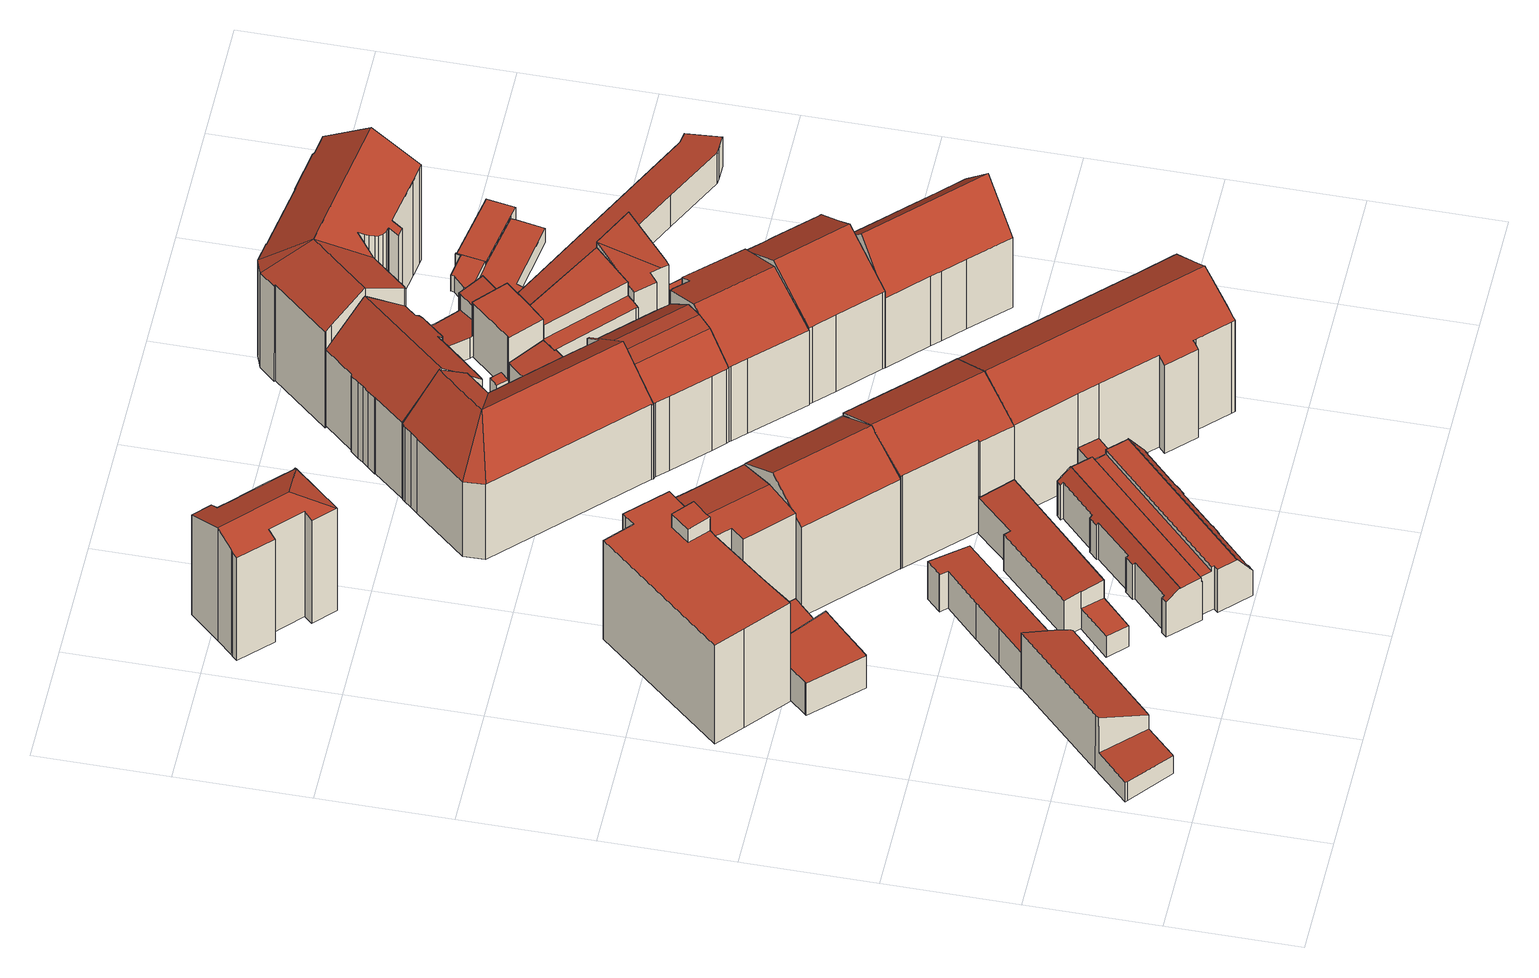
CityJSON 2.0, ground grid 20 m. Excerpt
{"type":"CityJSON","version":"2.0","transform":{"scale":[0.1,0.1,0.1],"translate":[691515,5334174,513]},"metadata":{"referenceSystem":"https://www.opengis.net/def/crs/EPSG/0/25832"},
"CityObjects":{
"building1":{"type":"Building","attributes":{"Gemeindeschluessel":"09162000","HoeheDach":"526.545","HoeheGrund":"515.362","Methode":"2000","NiedrigsteTraufeDesGebaeudes":"518.852","Geometrietyp2DReferenz":"3000","function":"31001_2000","roofType":"2100","measuredHeight":11.18},"geometry":[{"type":"MultiSurface","lod":"2","boundaries":[[[0,1,2,3,4,5]],[[6,7,8,9]],[[10,1,0,11]],[[12,13,14,15]],[[16,17,7,6]],[[3,18,19,4]],[[20,10,11,21,22,23,14,13,16,6,9]],[[24,23,22,25]],[[24,25,19,18,8,7,17,12,15]],[[13,12,17,16]],[[22,21,5,4,19,25]],[[23,24,15,14]],[[11,0,5,21]],[[20,9,8,18,3,2]],[[20,2,1,10]]],"semantics":{"surfaces":[{"type":"RoofSurface"},{"type":"WallSurface"},{"type":"GroundSurface"}],"values":[0,1,1,1,1,1,2,1,0,1,1,1,1,1,1]}}]},
"building2":{"type":"Building","attributes":{"Gemeindeschluessel":"09162000","HoeheDach":"521.791","HoeheGrund":"515.324","Methode":"2000","NiedrigsteTraufeDesGebaeudes":"521.791","Geometrietyp2DReferenz":"3000","function":"31001_9998","roofType":"1000","measuredHeight":6.47,"storeysAboveGround":2},"geometry":[{"type":"MultiSurface","lod":"2","boundaries":[[[26,27,28,29,30,31,32,33,34,35,36]],[[31,37,38,32]],[[30,39,37,31]],[[33,40,41,34]],[[32,38,40,33]],[[27,42,43,28]],[[36,44,45,26]],[[26,45,42,27]],[[28,43,46,29]],[[44,47,41,40,38,37,39,46,43,42,45]],[[29,46,39,30]],[[35,47,44,36]],[[34,41,47,35]]],"semantics":{"surfaces":[{"type":"GroundSurface"},{"type":"WallSurface"},{"type":"RoofSurface"}],"values":[0,1,1,1,1,1,1,1,1,2,1,1,1]}}]},
"building3":{"type":"Building","attributes":{"Gemeindeschluessel":"09162000","HoeheDach":"537.745","HoeheGrund":"515.040","Methode":"2000","NiedrigsteTraufeDesGebaeudes":"535.041","Geometrietyp2DReferenz":"3000","function":"31001_9998","roofType":"1000","measuredHeight":22.7,"storeysAboveGround":7},"geometry":[{"type":"MultiSurface","lod":"2","boundaries":[[[48,49,50,51,52,53]],[[54,55,56,57]],[[58,59,60,61]],[[62,63,64,65]],[[66,52,51,67]],[[56,55,68,69]],[[70,71,62,65]],[[72,73,71,70]],[[74,75,73,72]],[[76,48,53,77]],[[78,79,54,57]],[[64,63,80,81]],[[74,82,49,48,76,75]],[[61,60,79,78]],[[83,82,74,72,70,65,64,81,58,61,78,57,56,69]],[[77,53,52,66]],[[62,71,73,75,76,77,66,67,68,55,54,79,60,59,80,63]],[[83,69,68,67,51,50]],[[80,59,58,81]],[[83,50,49,82]]],"semantics":{"surfaces":[{"type":"RoofSurface"},{"type":"WallSurface"},{"type":"GroundSurface"}],"values":[0,1,1,1,1,1,1,1,1,1,1,1,1,1,2,1,0,1,1,1]}}]},
"building4":{"type":"Building","attributes":{"Gemeindeschluessel":"09162000","HoeheDach":"522.791","HoeheGrund":"515.174","Methode":"2000","NiedrigsteTraufeDesGebaeudes":"521.825","Geometrietyp2DReferenz":"3000","function":"31001_9998","roofType":"1000","measuredHeight":7.62,"storeysAboveGround":2},"geometry":[{"type":"MultiSurface","lod":"2","boundaries":[[[84,85,86,87]],[[88,89,90,91]],[[91,90,92,93]],[[94,95,85,84]],[[85,95,96,97,98,99,92,90,89,86]],[[93,92,99,100]],[[101,96,95,94]],[[87,88,91,93,100,102,103,101,94,84]],[[103,97,96,101]],[[100,99,98,102]],[[87,86,89,88]],[[102,98,97,103]]],"semantics":{"surfaces":[{"type":"WallSurface"},{"type":"RoofSurface"},{"type":"GroundSurface"}],"values":[0,0,0,0,1,0,0,2,0,0,0,0]}}]},
"building5":{"type":"Building","attributes":{"Gemeindeschluessel":"09162000","HoeheDach":"517.495","HoeheGrund":"516.203","Methode":"1000","NiedrigsteTraufeDesGebaeudes":"517.495","Geometrietyp2DReferenz":"3000","function":"31001_2000","roofType":"1000","measuredHeight":1.29},"geometry":[{"type":"MultiSurface","lod":"2","boundaries":[[[104,105,106,107,108,109,110,111,112]],[[105,113,114,106]],[[115,114,113,116,117,118,119,120,121]],[[112,117,116,104]],[[104,116,113,105]],[[107,106,114,115,121,108]],[[117,112,111,118]],[[121,120,119,118,111,110,109,108]]],"semantics":{"surfaces":[{"type":"GroundSurface"},{"type":"WallSurface"},{"type":"RoofSurface"}],"values":[0,1,2,1,1,1,1,1]}}]},
"building6":{"type":"Building","attributes":{"Gemeindeschluessel":"09162000","HoeheDach":"522.894","HoeheGrund":"515.140","Methode":"2000","NiedrigsteTraufeDesGebaeudes":"519.270","Geometrietyp2DReferenz":"3000","function":"31001_2000","roofType":"1000","measuredHeight":7.75},"geometry":[{"type":"MultiSurface","lod":"2","boundaries":[[[122,123,124,125,126,127,128,129,130,131,132,133,134,135]],[[128,136,137,129]],[[134,133,132,138,139,140]],[[124,123,122,141,142,143,144]],[[127,145,136,128]],[[129,137,146,130]],[[147,148,149,145,127,126,125]],[[134,140,150,135]],[[124,144,147,125]],[[143,142,149,148]],[[135,150,141,122]],[[145,149,142,141,150,140,139,138,151,146,137,136]],[[144,143,148,147]],[[146,151,138,132,131,130]]],"semantics":{"surfaces":[{"type":"GroundSurface"},{"type":"WallSurface"},{"type":"RoofSurface"}],"values":[0,1,1,1,1,1,1,1,1,1,1,2,2,1]}}]},
"building7":{"type":"Building","attributes":{"Gemeindeschluessel":"09162000","HoeheDach":"534.765","HoeheGrund":"515.081","Methode":"2000","NiedrigsteTraufeDesGebaeudes":"533.173","Geometrietyp2DReferenz":"3000","function":"31001_9998","roofType":"2100","measuredHeight":19.68,"storeysAboveGround":5},"geometry":[{"type":"MultiSurface","lod":"2","boundaries":[[[152,153,154,155]],[[156,157,158,159]],[[160,161,162,163]],[[164,165,157,156,166,167]],[[168,169,170,171]],[[159,158,169,168]],[[172,173,174,175,161,160]],[[176,177,173,172,160,163,152,155,167,166,156,159,168,171]],[[155,154,164,167]],[[162,161,175,174,178,179,165,164,154,153]],[[173,177,176,171,170,179,178,174]],[[163,162,153,152]],[[179,170,169,158,157,165]]],"semantics":{"surfaces":[{"type":"WallSurface"},{"type":"GroundSurface"},{"type":"RoofSurface"}],"values":[0,0,0,0,0,0,0,1,0,2,0,0,2]}}]},
"building8":{"type":"Building","attributes":{"Gemeindeschluessel":"09162000","HoeheDach":"524.104","HoeheGrund":"515.270","Methode":"2000","NiedrigsteTraufeDesGebaeudes":"520.242","Geometrietyp2DReferenz":"3000","function":"31001_9998","roofType":"1000","measuredHeight":8.83},"geometry":[{"type":"MultiSurface","lod":"2","boundaries":[[[180,181,182,183,184,185,186,187,188,189,190,191,192,193,194,195]],[[196,197,198,199]],[[200,190,189,201]],[[202,203,204,205]],[[206,207,197,196]],[[208,187,186,209]],[[210,211,212,213,214,215,216]],[[217,194,193,218,219,220,221]],[[222,184,183,223]],[[224,225,226,227]],[[228,229,230,231]],[[205,204,207,206]],[[216,215,232,233]],[[209,186,185,234]],[[235,236,237,238]],[[199,198,239,240]],[[241,242,243,244]],[[245,246,247,248,249,250,251]],[[252,253,200,201,254,208,209,234,222,223,255,256,257,258,259,211,210,216,233,260,261,235,238,202,205,206,196,199,240,262,228,231,224,227,250,249,248,263,264,220,219,218]],[[265,195,194,217]],[[243,242,247,246,266]],[[265,217,221,267,213,212,268]],[[201,189,188,254]],[[231,230,225,224]],[[254,188,187,208]],[[258,257,180,195,265,268,259]],[[246,245,269,266]],[[242,241,270,267,221,220,264,263,248,247]],[[252,192,191,253]],[[255,182,181,256]],[[218,193,192,252]],[[232,215,214,270,241,244]],[[238,237,203,202]],[[261,260,233,232,244,243,266,269,236,235]],[[240,239,271,262]],[[234,185,184,222]],[[214,213,267,270]],[[253,191,190,200]],[[262,271,229,228]],[[223,183,182,255]],[[227,226,251,250]],[[259,268,212,211]],[[269,245,251,226,225,230,229,271,239,198,197,207,204,203,237,236]],[[256,181,180,257]]],"semantics":{"surfaces":[{"type":"RoofSurface"},{"type":"WallSurface"},{"type":"GroundSurface"}],"values":[0,1,1,1,1,1,1,1,1,1,1,1,1,1,1,1,1,1,2,1,0,0,1,1,1,1,1,1,1,1,1,0,1,1,1,1,1,1,1,1,1,1,0,1]}}]},
"building9":{"type":"Building","attributes":{"Gemeindeschluessel":"09162000","HoeheDach":"537.260","HoeheGrund":"514.496","Methode":"2000","NiedrigsteTraufeDesGebaeudes":"534.698","Geometrietyp2DReferenz":"3000","function":"31001_1000","roofType":"3200","measuredHeight":22.76,"storeysAboveGround":6},"geometry":[{"type":"MultiSurface","lod":"2","boundaries":[[[272,273,274,275]],[[276,277,278,279]],[[280,281,282,283]],[[281,280,284,285]],[[286,277,276,287,288]],[[289,290,291,292]],[[279,278,290,289]],[[293,294,295,296]],[[297,298,299,300]],[[291,290,278,277,286,301,285,295,294,302]],[[303,304,273,272]],[[288,305,301,286]],[[298,297,283,282]],[[287,276,279,289,292,306,293,296,284,280,283,297,300,303,272,275]],[[288,287,275,274,305]],[[306,302,294,293]],[[300,299,304,303]],[[292,291,302,306]],[[281,285,301,305,274,273,304,299,298,282]],[[296,295,285,284]]],"semantics":{"surfaces":[{"type":"WallSurface"},{"type":"RoofSurface"},{"type":"GroundSurface"}],"values":[0,0,0,0,0,0,0,0,0,1,0,1,0,2,0,0,0,0,1,0]}}]},
"building10":{"type":"Building","attributes":{"Gemeindeschluessel":"09162000","HoeheDach":"537.760","HoeheGrund":"515.176","Methode":"2000","NiedrigsteTraufeDesGebaeudes":"533.261","Geometrietyp2DReferenz":"3000","function":"31001_1000","roofType":"3100","measuredHeight":22.58,"storeysAboveGround":6},"geometry":[{"type":"MultiSurface","lod":"2","boundaries":[[[307,308,309,310,311,312]],[[313,314,315,316]],[[316,315,317,318,319]],[[320,318,317,309,308]],[[320,308,307,321,322]],[[316,319,322,321,307,312,311,323,324,313]],[[323,325,326,324]],[[311,310,325,323]],[[324,326,314,313]],[[319,318,320,322]],[[309,317,315,314,326,325,310]]],"semantics":{"surfaces":[{"type":"WallSurface"},{"type":"RoofSurface"},{"type":"GroundSurface"}],"values":[0,0,0,1,0,2,0,0,0,0,1]}}]},
"building11":{"type":"Building","attributes":{"Gemeindeschluessel":"09162000","HoeheDach":"537.832","HoeheGrund":"515.166","Methode":"2000","NiedrigsteTraufeDesGebaeudes":"533.680","Geometrietyp2DReferenz":"3000","function":"31001_9998","roofType":"3100","measuredHeight":22.67,"storeysAboveGround":6},"geometry":[{"type":"MultiSurface","lod":"2","boundaries":[[[327,328,329,330,331,332]],[[333,334,335,336,337,338]],[[339,340,341,342]],[[343,344,345,346]],[[347,345,344,331,330,329,348,349,334,333]],[[350,351,340,339]],[[352,351,350,353,313,354]],[[355,356,357,328,327,332,343,346,319,338,337,336,358,313,353,350,339,342]],[[332,331,344,343]],[[328,357,356,355,359,349,348,329]],[[335,360,354,313,358,336]],[[342,341,359,355]],[[349,359,341,340,351,352,354,360,335,334]],[[346,345,347,319]],[[319,347,333,338]]],"semantics":{"surfaces":[{"type":"WallSurface"},{"type":"RoofSurface"},{"type":"GroundSurface"}],"values":[0,0,0,0,1,0,0,2,0,0,0,0,1,0,0]}}]},
"building12":{"type":"Building","attributes":{"Gemeindeschluessel":"09162000","HoeheDach":"522.891","HoeheGrund":"515.371","Methode":"1000","NiedrigsteTraufeDesGebaeudes":"522.891","Geometrietyp2DReferenz":"3000","function":"51009_1610","roofType":"1000","measuredHeight":7.52},"geometry":[{"type":"MultiSurface","lod":"2","boundaries":[[[361,362,363,364]],[[364,363,365,366]],[[362,367,365,363]],[[366,365,367,368]],[[364,366,368,361]],[[368,367,362,361]]],"semantics":{"surfaces":[{"type":"WallSurface"},{"type":"RoofSurface"},{"type":"GroundSurface"}],"values":[0,0,1,0,2,0]}}]},
"building13":{"type":"Building","attributes":{"Gemeindeschluessel":"09162000","HoeheDach":"536.790","HoeheGrund":"514.902","Methode":"2000","NiedrigsteTraufeDesGebaeudes":"530.031","Geometrietyp2DReferenz":"3000","function":"31001_1000","roofType":"3100","measuredHeight":21.89,"storeysAboveGround":6},"geometry":[{"type":"MultiSurface","lod":"2","boundaries":[[[369,370,371,372,373]],[[374,375,376,377]],[[378,379,380]],[[378,381,382,383]],[[384,385,386,387]],[[388,389,390,391]],[[391,390,392,393]],[[394,395,383,382]],[[396,397,398,399]],[[400,401,376,375,402,403,379,404,372,371]],[[376,401,405,377]],[[381,378,380,406]],[[370,369,394,382,381,406,407,396,399,408,384,387,409,410,411,388,391,393,412,374,377,405,413]],[[369,373,395,394]],[[405,401,400,413]],[[402,375,374,412]],[[407,414,397,396]],[[409,387,386,415,416]],[[400,371,370,413]],[[411,417,389,388]],[[410,418,417,411]],[[408,419,385,384]],[[414,380,379,420,415,386,385,419,398,397]],[[378,383,395,373,372,404,379]],[[403,392,390,389,417,418,416,415,420,379]],[[403,402,412,393,392]],[[409,416,418,410]],[[399,398,419,408]],[[414,407,406,380]]],"semantics":{"surfaces":[{"type":"WallSurface"},{"type":"RoofSurface"},{"type":"GroundSurface"}],"values":[0,0,1,0,0,0,0,0,0,1,0,0,2,0,0,0,0,0,0,0,0,0,1,1,1,0,0,0,0]}}]},
"building14":{"type":"Building","attributes":{"Gemeindeschluessel":"09162000","HoeheDach":"537.990","HoeheGrund":"515.310","Methode":"2000","NiedrigsteTraufeDesGebaeudes":"533.092","Geometrietyp2DReferenz":"3000","function":"31001_9998","roofType":"3100","measuredHeight":22.68,"storeysAboveGround":5},"geometry":[{"type":"MultiSurface","lod":"2","boundaries":[[[421,422,423,424,425,426,427,428,429]],[[430,428,427,431]],[[432,433,434,435,436,437,438,439,440,441,442,443,444,445,446,447,448,449,430,431,450,451,452]],[[440,453,454,441]],[[446,455,456,447]],[[445,457,455,446]],[[455,457,458,459,460,454,453,461,462,463,464,465,421,429,466,456]],[[451,425,424,452]],[[450,426,425,451]],[[443,459,458,444]],[[438,437,436,464,463,462]],[[441,454,460,442]],[[456,466,429,428,430,449,448,447]],[[439,461,453,440]],[[435,465,464,436]],[[442,460,459,443]],[[431,427,426,450]],[[438,462,461,439]],[[435,434,433,422,421,465]],[[433,432,452,424,423,422]],[[444,458,457,445]]],"semantics":{"surfaces":[{"type":"RoofSurface"},{"type":"WallSurface"},{"type":"GroundSurface"}],"values":[0,1,2,1,1,1,0,1,1,1,1,1,1,1,1,1,1,1,1,1,1]}}]},
"building15":{"type":"Building","attributes":{"Gemeindeschluessel":"09162000","HoeheDach":"533.520","HoeheGrund":"515.050","Methode":"2000","NiedrigsteTraufeDesGebaeudes":"533.520","Geometrietyp2DReferenz":"3000","function":"31001_2000","roofType":"1000","measuredHeight":18.47,"storeysAboveGround":6},"geometry":[{"type":"MultiSurface","lod":"2","boundaries":[[[467,468,469,470]],[[469,468,471,472]],[[470,469,472,473]],[[473,472,471,474]],[[467,470,473,474]],[[468,467,474,471]]],"semantics":{"surfaces":[{"type":"RoofSurface"},{"type":"WallSurface"},{"type":"GroundSurface"}],"values":[0,1,1,2,1,1]}}]},
"building16":{"type":"Building","attributes":{"Gemeindeschluessel":"09162000","HoeheDach":"534.300","HoeheGrund":"515.036","Methode":"2000","NiedrigsteTraufeDesGebaeudes":"529.879","Geometrietyp2DReferenz":"3000","function":"31001_1000","roofType":"3400","measuredHeight":19.26,"storeysAboveGround":5},"geometry":[{"type":"MultiSurface","lod":"2","boundaries":[[[475,476,477,478]],[[479,480,481,482,483,484,485]],[[486,487,488,489,485,484,490,373]],[[491,489,488,492]],[[493,494,495,496]],[[497,498,373,490,499]],[[483,482,500,501]],[[492,488,487,502]],[[503,486,373,498]],[[484,483,501,499,490]],[[475,497,499,501,500,476]],[[502,487,486,503]],[[482,481,495,494,477,476,500]],[[496,495,481,480]],[[478,477,494,493]],[[479,485,489,491]],[[479,491,492,502,503,498,497,475,478,493,496,480]]],"semantics":{"surfaces":[{"type":"WallSurface"},{"type":"RoofSurface"},{"type":"GroundSurface"}],"values":[0,0,1,0,0,0,1,0,0,1,0,0,1,0,0,0,2]}}]},
"building17":{"type":"Building","attributes":{"Gemeindeschluessel":"09162000","HoeheDach":"536.750","HoeheGrund":"514.768","Methode":"2000","NiedrigsteTraufeDesGebaeudes":"529.188","Geometrietyp2DReferenz":"3000","function":"31001_1000","roofType":"3100","measuredHeight":21.98,"storeysAboveGround":5},"geometry":[{"type":"MultiSurface","lod":"2","boundaries":[[[504,505,506,507]],[[508,509,510,511]],[[512,513,514,515]],[[516,517,518,519]],[[520,521,522,523,524]],[[525,526,527,528]],[[529,530,531,532]],[[509,508,533,534]],[[524,523,535,536,527,526,537,538,539,518,517,540,541]],[[530,529,542,543]],[[520,524,541,544]],[[507,506,545,546]],[[532,531,547,548]],[[511,510,549,550]],[[551,540,517,516]],[[515,514,534,533]],[[528,527,536,552]],[[508,511,550,542,529,532,548,504,507,546,521,520,544,551,516,519,553,554,555,525,528,552,556,512,515,533]],[[550,549,543,542]],[[556,552,536,535,557]],[[519,518,539,553]],[[548,547,505,504]],[[556,557,513,512]],[[554,538,537,555]],[[555,537,526,525]],[[553,539,538,554]],[[509,534,514,513,557,535,523,522,545,506,505,547,531,530,543,549,510]],[[546,545,522,521]],[[544,541,540,551]]],"semantics":{"surfaces":[{"type":"WallSurface"},{"type":"RoofSurface"},{"type":"GroundSurface"}],"values":[0,0,0,0,0,0,0,0,1,0,0,0,0,0,0,0,0,2,0,0,0,0,0,0,0,0,1,0,0]}}]},
"building18":{"type":"Building","attributes":{"Gemeindeschluessel":"09162000","HoeheDach":"535.210","HoeheGrund":"515.036","Methode":"2000","NiedrigsteTraufeDesGebaeudes":"530.079","Geometrietyp2DReferenz":"3000","function":"31001_1000","roofType":"3100","measuredHeight":20.17,"storeysAboveGround":5},"geometry":[{"type":"MultiSurface","lod":"2","boundaries":[[[558,559,560,561,562,563,564,565,566]],[[567,562,561,568]],[[569,563,562,567]],[[570,571,572,573]],[[574,559,558,575,576]],[[577,560,559,574]],[[479,578,566,565,480]],[[576,575,571,570]],[[480,565,564,579]],[[572,571,575,558,566,578]],[[568,561,560,577]],[[573,572,578,479]],[[479,480,579,569,567,568,577,574,576,570,573]],[[579,564,563,569]]],"semantics":{"surfaces":[{"type":"RoofSurface"},{"type":"WallSurface"},{"type":"GroundSurface"}],"values":[0,1,1,1,1,1,1,1,1,0,1,1,2,1]}}]},
"building19":{"type":"Building","attributes":{"Gemeindeschluessel":"09162000","HoeheDach":"521.402","HoeheGrund":"514.754","Methode":"2000","NiedrigsteTraufeDesGebaeudes":"517.634","Geometrietyp2DReferenz":"3000","function":"31001_1000","roofType":"1000","measuredHeight":6.65,"storeysAboveGround":2},"geometry":[{"type":"MultiSurface","lod":"2","boundaries":[[[580,581,582,583,584]],[[585,586,587,588,589,590,591,592,593,594,595,596,597,598,599]],[[600,601,583,582,602]],[[593,603,604,594]],[[587,586,605,581,580]],[[587,580,584,588]],[[598,606,607,599]],[[585,608,605,586]],[[597,609,606,598]],[[610,609,597,596,595]],[[594,604,610,595]],[[592,611,603,593]],[[589,612,613,590]],[[600,607,606,609,610,604,603,611,614,613,612,601]],[[585,599,607,600,602,608]],[[605,608,602,582,581]],[[590,613,614,591]],[[589,588,584,583,601,612]],[[591,614,611,592]]],"semantics":{"surfaces":[{"type":"RoofSurface"},{"type":"GroundSurface"},{"type":"WallSurface"}],"values":[0,1,2,2,2,2,2,2,2,2,2,2,2,0,2,0,2,2,2]}}]},
"building20":{"type":"Building","attributes":{"Gemeindeschluessel":"09162000","HoeheDach":"536.312","HoeheGrund":"515.190","Methode":"2000","NiedrigsteTraufeDesGebaeudes":"530.636","Geometrietyp2DReferenz":"3000","function":"31001_1000","roofType":"3100","measuredHeight":21.12,"storeysAboveGround":5},"geometry":[{"type":"MultiSurface","lod":"2","boundaries":[[[615,616,617,618]],[[619,620,621,622,623,624,625]],[[626,627,628,629,623,622]],[[630,621,620,631]],[[625,624,632,633,634,635]],[[631,620,619,636]],[[626,622,621,630]],[[636,619,625,635]],[[623,629,637,638,639,617,616,632,624]],[[640,637,629,628]],[[641,638,637,640]],[[642,639,638,641]],[[628,627,626,630,631,636,635,634,633,615,618,642,641,640]],[[633,632,616,615]],[[618,617,639,642]]],"semantics":{"surfaces":[{"type":"WallSurface"},{"type":"RoofSurface"},{"type":"GroundSurface"}],"values":[0,1,0,0,0,0,0,0,1,0,0,0,2,0,0]}}]},
"building21":{"type":"Building","attributes":{"Gemeindeschluessel":"09162000","HoeheDach":"525.580","HoeheGrund":"514.744","Methode":"2000","NiedrigsteTraufeDesGebaeudes":"525.580","Geometrietyp2DReferenz":"3000","function":"31001_1000","roofType":"1000","measuredHeight":10.84,"storeysAboveGround":4},"geometry":[{"type":"MultiSurface","lod":"2","boundaries":[[[643,644,645,646]],[[647,648,649,643,646,650,651]],[[647,652,653,648]],[[646,645,654,650]],[[651,655,652,647]],[[650,654,655,651]],[[649,656,644,643]],[[655,654,645,644,656,653,652]],[[648,653,656,649]]],"semantics":{"surfaces":[{"type":"WallSurface"},{"type":"GroundSurface"},{"type":"RoofSurface"}],"values":[0,1,0,0,0,0,0,2,0]}}]},
"building22":{"type":"Building","attributes":{"Gemeindeschluessel":"09162000","HoeheDach":"524.220","HoeheGrund":"514.344","Methode":"2000","NiedrigsteTraufeDesGebaeudes":"521.500","Geometrietyp2DReferenz":"3000","function":"31001_1000","roofType":"1000","measuredHeight":9.88,"storeysAboveGround":3},"geometry":[{"type":"MultiSurface","lod":"2","boundaries":[[[657,658,659,660,661,662]],[[663,664,658,657]],[[665,666,667,668]],[[669,670,671,672,673]],[[662,661,666,665]],[[674,675,663,657,662,665,668,673,672,671]],[[674,676,677,678,679,675]],[[668,667,669,673]],[[660,659,678,677]],[[675,679,664,663]],[[659,658,664,679,678]],[[671,670,676,674]],[[669,667,666,661,660,677,676,670]]],"semantics":{"surfaces":[{"type":"WallSurface"},{"type":"GroundSurface"},{"type":"RoofSurface"}],"values":[0,0,0,0,0,1,0,0,0,0,2,0,2]}}]},
"building23":{"type":"Building","attributes":{"Gemeindeschluessel":"09162000","HoeheDach":"522.331","HoeheGrund":"514.763","Methode":"2000","NiedrigsteTraufeDesGebaeudes":"518.374","Geometrietyp2DReferenz":"3000","function":"31001_2000","roofType":"3200","measuredHeight":7.57,"storeysAboveGround":1},"geometry":[{"type":"MultiSurface","lod":"2","boundaries":[[[680,681,682,683]],[[684,685,686,687]],[[688,689,690,691]],[[692,693,694,695]],[[696,697,698,699]],[[700,701,702,703,704]],[[705,706,707,708]],[[709,710,711,712,713]],[[714,715,692,716]],[[716,692,695,717]],[[718,719,720,721]],[[515,722,723,512]],[[724,725,726,727]],[[728,729,706,705]],[[709,713,689,688]],[[730,731,722,515]],[[710,687,686,715,714,711]],[[721,720,731,730]],[[700,704,697,696]],[[718,732,733,734,735,719]],[[736,737,738,739,717,695,694]],[[733,740,726,725,690,689,713,734]],[[727,726,740,741]],[[742,743,702,701]],[[744,745,746,747]],[[512,723,748,749]],[[691,690,725,724]],[[731,720,719,735,712,711,714,716,717,739,748,723,722]],[[747,746,743,742]],[[750,751,729,728]],[[699,698,752,753]],[[735,734,713,712]],[[736,694,693,703,702,743,746,745,707,706,729,751,754]],[[749,748,739,738]],[[755,754,751,750]],[[741,740,733,732]],[[737,736,754,755]],[[718,721,730,515,512,749,738,737,755,750,728,705,708,744,747,742,701,700,696,699,753,680,683,684,687,710,709,688,691,724,727,741,732]],[[753,752,681,680]],[[683,682,685,684]],[[708,707,745,744]],[[692,715,686,685,682,681,752,698,697,704,703,693]]],"semantics":{"surfaces":[{"type":"WallSurface"},{"type":"RoofSurface"},{"type":"GroundSurface"}],"values":[0,0,0,1,0,0,0,0,0,0,0,0,0,0,0,0,0,0,0,0,0,1,0,0,0,0,0,1,0,0,0,0,1,0,0,0,0,2,0,0,0,1]}}]},
"building24":{"type":"Building","attributes":{"Gemeindeschluessel":"09162000","HoeheDach":"536.750","HoeheGrund":"515.211","Methode":"2000","NiedrigsteTraufeDesGebaeudes":"529.291","Geometrietyp2DReferenz":"3000","function":"31001_1000","roofType":"3100","measuredHeight":21.54,"storeysAboveGround":5},"geometry":[{"type":"MultiSurface","lod":"2","boundaries":[[[756,757,758,759]],[[628,760,761,762]],[[762,761,763,764]],[[626,765,766,760,628]],[[767,768,765,626]],[[769,770,757,756]],[[768,771,772,773,774,766,765]],[[775,771,768,767]],[[776,777,770,769]],[[778,772,771,775]],[[759,758,779,780]],[[626,628,762,764,776,769,756,759,780,781,778,775,767]],[[774,779,758,757,770,777,763,761,760,766]],[[780,779,774,773,781]],[[781,773,772,778]],[[764,763,777,776]]],"semantics":{"surfaces":[{"type":"WallSurface"},{"type":"RoofSurface"},{"type":"GroundSurface"}],"values":[0,0,0,0,0,0,1,0,0,0,0,2,1,0,0,0]}}]},
"building25":{"type":"Building","attributes":{"Gemeindeschluessel":"09162000","HoeheDach":"518.339","HoeheGrund":"515.140","Methode":"1000","NiedrigsteTraufeDesGebaeudes":"518.339","Geometrietyp2DReferenz":"3000","function":"31001_2000","roofType":"1000","measuredHeight":3.2,"storeysAboveGround":1},"geometry":[{"type":"MultiSurface","lod":"2","boundaries":[[[782,783,784,785,786,787]],[[788,789,785,784]],[[789,788,790,791]],[[790,788,784,783,782]],[[791,790,782,787]],[[791,787,786,785,789]]],"semantics":{"surfaces":[{"type":"WallSurface"},{"type":"RoofSurface"},{"type":"GroundSurface"}],"values":[0,0,0,1,0,2]}}]},
"building26":{"type":"Building","attributes":{"Gemeindeschluessel":"09162000","HoeheDach":"538.420","HoeheGrund":"514.477","Methode":"2000","NiedrigsteTraufeDesGebaeudes":"532.766","Geometrietyp2DReferenz":"3000","function":"31001_1000","roofType":"3100","measuredHeight":23.94,"storeysAboveGround":6},"geometry":[{"type":"MultiSurface","lod":"2","boundaries":[[[792,793,794,795,796]],[[797,798,799,800]],[[801,802,803,804]],[[805,806,807,808]],[[809,810,811,812]],[[813,814,794,793]],[[815,816,817,818]],[[819,820,821,822,823,824,811,810,825,826,827,828,829,830,831,797,800,832,833,834,835,836,837,838,813,793,792,839,840,805,808,817,816,841,801,804,842]],[[831,843,798,797]],[[838,844,814,813]],[[824,845,812,811]],[[820,846,847,821]],[[841,848,802,801]],[[849,850,851,852,853,854]],[[832,851,850,833]],[[836,855,856,837]],[[826,857,858,827]],[[845,824,823,859]],[[821,847,860,822]],[[853,861,862,803,802,848,815,818,807,806,863,864]],[[827,858,865,828]],[[830,866,843,831]],[[832,800,799,852,851]],[[853,864,796,795]],[[792,796,864,839]],[[853,852,799,798,843,866,867,865,858,857,868,809,812,845,859,860,847,846,861]],[[829,867,866,830]],[[825,868,857,826]],[[808,807,818,817]],[[836,835,854,855]],[[840,863,806,805]],[[837,856,844,838]],[[816,815,848,841]],[[819,861,846,820]],[[804,803,862,842]],[[822,860,859,823]],[[833,850,849,834]],[[856,855,854,853,795,794,814,844]],[[810,809,868,825]],[[834,849,854,835]],[[819,842,862,861]],[[828,865,867,829]],[[840,839,864,863]]],"semantics":{"surfaces":[{"type":"WallSurface"},{"type":"GroundSurface"},{"type":"RoofSurface"}],"values":[0,0,0,0,0,0,0,1,0,0,0,0,0,2,0,0,0,0,0,2,0,0,0,2,0,2,0,0,0,0,0,0,0,0,0,0,0,2,0,0,0,0,0]}}]},
"building27":{"type":"Building","attributes":{"Gemeindeschluessel":"09162000","HoeheDach":"518.369","HoeheGrund":"515.060","Methode":"1000","NiedrigsteTraufeDesGebaeudes":"518.369","Geometrietyp2DReferenz":"3000","function":"31001_2000","roofType":"1000","measuredHeight":3.31,"storeysAboveGround":1},"geometry":[{"type":"MultiSurface","lod":"2","boundaries":[[[869,870,871,872,873]],[[789,869,873,785]],[[874,870,869,789]],[[875,871,870,874]],[[785,873,872,876]],[[785,876,875,874,789]],[[876,872,871,875]]],"semantics":{"surfaces":[{"type":"RoofSurface"},{"type":"WallSurface"},{"type":"GroundSurface"}],"values":[0,1,1,1,1,2,1]}}]},
"building28":{"type":"Building","attributes":{"Gemeindeschluessel":"09162000","HoeheDach":"518.587","HoeheGrund":"515.360","Methode":"1000","NiedrigsteTraufeDesGebaeudes":"518.587","Geometrietyp2DReferenz":"3000","function":"31001_2000","roofType":"1000","measuredHeight":3.23},"geometry":[{"type":"MultiSurface","lod":"2","boundaries":[[[877,878,879,880,881,882,883,884,885,886,887]],[[880,879,878,888,889,890]],[[883,891,892,884]],[[890,889,888,893,894,895,896,892,891,897,898]],[[884,892,896,885]],[[885,896,895,886]],[[886,895,894,887]],[[887,894,893,877]],[[880,890,898,881]],[[877,893,888,878]],[[898,897,891,883,882,881]]],"semantics":{"surfaces":[{"type":"GroundSurface"},{"type":"WallSurface"},{"type":"RoofSurface"}],"values":[0,1,1,2,1,1,1,1,1,1,1]}}]},
"building29":{"type":"Building","attributes":{"Gemeindeschluessel":"09162000","HoeheDach":"525.315","HoeheGrund":"514.420","Methode":"1000","NiedrigsteTraufeDesGebaeudes":"523.521","Geometrietyp2DReferenz":"3000","function":"31001_1000","roofType":"1000","measuredHeight":10.89,"storeysAboveGround":3},"geometry":[{"type":"MultiSurface","lod":"2","boundaries":[[[899,900,901,902]],[[903,904,905,906,900,899]],[[902,901,907,908]],[[909,910,911,912]],[[908,907,913,914]],[[914,913,912,911]],[[905,915,909,912,906]],[[916,915,905,904]],[[901,900,906,912,913,907]],[[910,909,915,916]],[[916,904,903,899,902,908,914,911,910]]],"semantics":{"surfaces":[{"type":"WallSurface"},{"type":"RoofSurface"},{"type":"GroundSurface"}],"values":[0,0,0,0,0,0,1,0,1,0,2]}}]},
"building30":{"type":"Building","attributes":{"Gemeindeschluessel":"09162000","HoeheDach":"517.560","HoeheGrund":"514.420","Methode":"2000","NiedrigsteTraufeDesGebaeudes":"517.560","Geometrietyp2DReferenz":"3000","function":"31001_2000","roofType":"1000","measuredHeight":3.14,"storeysAboveGround":1},"geometry":[{"type":"MultiSurface","lod":"2","boundaries":[[[917,918,919,920]],[[921,922,923,924,925,926,927,917,920]],[[922,928,929,923]],[[928,930,919,918,931,932,933,934,929]],[[923,929,934,924]],[[926,932,931,927]],[[928,922,921,930]],[[927,931,918,917]],[[920,919,930,921]],[[924,934,933,925]],[[925,933,932,926]]],"semantics":{"surfaces":[{"type":"WallSurface"},{"type":"GroundSurface"},{"type":"RoofSurface"}],"values":[0,1,0,2,0,0,0,0,0,0,0]}}]},
"building31":{"type":"Building","attributes":{"Gemeindeschluessel":"09162000","HoeheDach":"516.683","HoeheGrund":"513.804","Methode":"2000","NiedrigsteTraufeDesGebaeudes":"516.683","Geometrietyp2DReferenz":"3000","function":"31001_2000","roofType":"1000","measuredHeight":2.88,"storeysAboveGround":1},"geometry":[{"type":"MultiSurface","lod":"2","boundaries":[[[935,936,937,938]],[[939,940,936,935]],[[941,942,943,944]],[[945,946,947,943,942,937,936,940,948,949,950]],[[951,949,948,952]],[[953,945,950,954]],[[944,943,947,955]],[[956,946,945,953]],[[952,948,940,939]],[[954,950,949,951]],[[955,947,946,956]],[[954,951,952,939,935,938,941,944,955,956,953]],[[938,937,942,941]]],"semantics":{"surfaces":[{"type":"WallSurface"},{"type":"RoofSurface"},{"type":"GroundSurface"}],"values":[0,0,0,1,0,0,0,0,0,0,0,2,0]}}]},
"building32":{"type":"Building","attributes":{"Gemeindeschluessel":"09162000","HoeheDach":"520.606","HoeheGrund":"514.332","Methode":"2000","NiedrigsteTraufeDesGebaeudes":"519.491","Geometrietyp2DReferenz":"3000","function":"31001_9998","roofType":"1000","measuredHeight":6.27,"storeysAboveGround":2},"geometry":[{"type":"MultiSurface","lod":"2","boundaries":[[[957,958,959,960]],[[961,962,963,964]],[[675,965,966,957,960,967,968,969,970,961,964,971,663]],[[967,972,973,968]],[[960,959,972,967]],[[966,974,958,957]],[[968,973,975,969]],[[971,976,977,663]],[[663,977,978,675]],[[965,979,974,966]],[[675,978,979,965]],[[977,976,963,962,980,975,973,972,959,958,974,979,978]],[[964,963,976,971]],[[969,975,980,970]],[[970,980,962,961]]],"semantics":{"surfaces":[{"type":"WallSurface"},{"type":"GroundSurface"},{"type":"RoofSurface"}],"values":[0,0,1,0,0,0,0,0,0,0,0,2,0,0,0]}}]},
"building33":{"type":"Building","attributes":{"Gemeindeschluessel":"09162000","HoeheDach":"517.110","HoeheGrund":"514.073","Methode":"2000","NiedrigsteTraufeDesGebaeudes":"517.110","Geometrietyp2DReferenz":"3000","function":"31001_2000","roofType":"1000","measuredHeight":3.04,"storeysAboveGround":1},"geometry":[{"type":"MultiSurface","lod":"2","boundaries":[[[981,982,983,984]],[[985,986,987,988]],[[987,986,989,983,982]],[[988,987,982,981]],[[984,983,989,990]],[[981,984,990,985,988]],[[990,989,986,985]]],"semantics":{"surfaces":[{"type":"WallSurface"},{"type":"RoofSurface"},{"type":"GroundSurface"}],"values":[0,0,1,0,0,2,0]}}]}
},
"vertices":[
[9,93,63],[72,42,59],[75,44,59],[115,85,59],[52,143,64],[5,96,64],[250,220,24],[250,220,88],[118,88,88],[118,88,24],[72,42,24],[9,93,24],[231,242,104],[231,242,24],[191,278,24],[191,278,134],[249,223,24],[249,223,90],[115,85,88],[52,143,135],[75,44,24],[5,96,24],[57,149,24],[188,280,24],[188,280,135],[57,149,135],
[78,561,23],[80,564,23],[102,589,23],[103,590,23],[134,629,23],[169,599,23],[217,562,23],[192,537,23],[147,491,23],[146,492,23],[145,490,23],[169,599,88],[217,562,88],[134,629,88],[192,537,88],[147,491,88],[80,564,88],[102,589,88],[145,490,88],[78,561,88],[103,590,88],[146,492,88],
[214,725,247],[218,731,247],[232,746,247],[238,753,247],[209,778,247],[185,750,247],[220,850,220],[275,795,220],[275,795,20],[220,850,20],[165,866,20],[165,866,220],[204,831,220],[204,831,20],[102,589,220],[41,641,220],[41,641,20],[102,589,20],[209,778,220],[238,753,220],[241,757,220],[241,757,20],[103,590,20],[103,590,220],[134,629,20],[134,629,220],[206,717,20],[206,717,220],[214,725,220],[185,750,220],[216,845,20],[216,845,220],[2,675,220],[2,675,20],[218,731,20],[232,746,20],
[191,278,22],[191,278,96],[188,280,96],[188,280,22],[228,320,22],[228,320,96],[267,360,96],[267,360,22],[317,410,96],[317,410,22],[231,242,22],[231,242,88],[378,392,88],[328,441,98],[308,421,98],[307,420,98],[307,420,22],[378,392,22],[308,421,22],[328,441,22],
[268,613,32],[260,605,32],[217,562,32],[195,579,32],[169,599,32],[172,602,32],[211,644,32],[226,659,32],[271,616,32],[260,605,45],[217,562,45],[195,579,45],[268,613,45],[271,616,45],[226,659,45],[211,644,45],[172,602,45],[169,599,45],
[450,302,21],[342,195,21],[297,151,21],[271,177,21],[316,222,21],[317,222,21],[297,242,21],[403,349,21],[411,341,21],[464,397,21],[466,398,21],[465,396,21],[465,395,21],[503,355,21],[297,242,94],[403,349,94],[466,398,95],[465,396,95],[465,395,95],[450,302,99],[342,195,99],[342,195,63],[297,151,63],[317,222,96],[411,341,95],[271,177,63],[316,222,63],[316,222,96],[503,355,99],[464,397,95],
[206,717,21],[206,717,218],[218,731,218],[218,731,21],[241,757,21],[241,757,214],[275,795,202],[275,795,21],[208,677,21],[208,677,218],[225,697,218],[225,697,21],[232,746,218],[232,747,218],[232,747,21],[232,746,21],[294,775,21],[294,775,202],[362,707,202],[362,707,21],[226,659,21],[271,616,21],[271,616,218],[226,659,218],[317,662,21],[316,661,21],[316,661,218],[317,662,218],
[424,2,74],[432,10,74],[429,12,79],[481,64,79],[483,61,74],[495,73,74],[493,75,78],[546,128,78],[548,125,73],[560,137,73],[557,139,78],[610,191,78],[612,189,73],[619,195,72],[600,214,111],[406,20,111],[395,175,23],[395,175,93],[397,172,96],[397,172,23],[557,139,23],[560,137,23],[333,108,23],[333,108,96],[385,160,96],[385,160,23],[383,163,23],[383,163,93],[546,128,23],[493,75,23],[386,52,23],[389,49,23],[389,49,110],[386,52,110],[386,52,101],[371,67,101],[371,67,23],[600,214,110],[619,195,23],[600,214,23],[580,234,23],[580,234,110],[483,61,23],[481,64,23],[514,288,23],[514,288,96],[511,291,93],[511,291,23],[459,239,23],[459,239,93],[462,236,96],[462,236,23],[365,61,101],[365,61,23],[495,73,23],[323,103,23],[323,103,93],[330,111,93],[330,111,23],[449,225,96],[449,225,23],[558,256,101],[558,256,109],[364,62,109],[364,62,101],[533,281,110],[533,281,109],[556,258,109],[556,258,23],[533,281,23],[518,297,23],[518,297,93],[612,189,23],[610,191,23],[548,125,23],[429,12,23],[432,10,23],[424,2,23],[406,20,23],[383,43,23],[364,62,23],[339,87,23],[447,227,23],[558,256,23],[574,240,23],[406,20,110],[339,87,109],[574,240,110],[383,43,110],[339,87,110],[574,240,101],[447,227,93],
[208,1312,15],[208,1312,223],[211,1310,223],[211,1310,15],[117,1268,15],[117,1268,223],[128,1280,229],[128,1280,15],[101,1434,15],[101,1434,217],[125,1411,217],[125,1411,15],[60,1389,15],[60,1389,243],[148,1239,223],[149,1238,15],[149,1238,222],[84,1322,15],[84,1322,229],[73,1310,223],[73,1310,15],[34,1362,15],[34,1362,227],[38,1365,229],[38,1365,15],[116,1401,15],[116,1401,223],[134,1383,223],[134,1383,15],[147,1306,243],[28,1355,223],[171,1348,15],[171,1348,223],[210,1309,223],[28,1355,15],
[271,616,22],[271,616,212],[312,657,248],[362,706,204],[362,706,22],[316,661,22],[477,591,22],[477,591,205],[430,543,246],[430,543,22],[428,541,248],[377,489,203],[377,489,22],[260,605,203],[268,613,22],[260,605,22],[398,671,22],[442,626,22],[398,671,204],[442,626,204],
[496,363,22],[503,355,22],[503,355,207],[496,363,207],[465,395,207],[465,395,22],[376,489,209],[428,542,248],[430,544,247],[430,544,22],[428,542,22],[376,489,22],[568,498,22],[568,498,211],[609,457,211],[609,457,22],[466,398,22],[466,398,209],[379,487,209],[379,487,22],[377,489,209],[504,355,207],[559,409,248],[520,547,22],[520,547,211],[478,590,211],[478,590,22],[477,591,211],[561,410,22],[559,409,22],[504,355,22],[440,554,22],[561,410,247],[440,554,239],
[580,234,24],[580,234,99],[556,258,99],[556,258,24],[579,281,99],[579,281,24],[603,256,99],[603,256,24],
[477,859,19],[524,912,19],[524,912,237],[523,911,238],[477,859,170],[522,986,19],[522,986,199],[555,952,199],[555,952,19],[281,1056,171],[357,1077,238],[280,1088,170],[281,1056,19],[475,862,19],[475,862,171],[369,1190,19],[369,1190,171],[371,1192,171],[371,1192,19],[455,1116,19],[455,1116,199],[452,1112,198],[452,1112,19],[434,1092,199],[434,1092,19],[475,861,19],[475,861,170],[357,1177,19],[357,1177,170],[365,1187,170],[365,1187,19],[575,970,179],[572,972,179],[426,1082,199],[426,1082,198],[392,1042,238],[572,972,19],[280,1088,19],[348,1167,19],[369,1191,19],[421,1150,19],[423,1147,19],[457,1118,19],[426,1082,19],[575,970,19],[348,1167,170],[420,1150,238],[421,1150,237],[457,1118,199],[423,1147,234],[369,1191,171],[392,1118,238],
[814,150,250],[815,151,249],[826,162,240],[864,200,211],[860,204,211],[821,242,211],[609,457,210],[561,410,248],[558,407,250],[561,410,23],[609,457,23],[826,162,23],[815,151,23],[814,150,23],[800,136,23],[776,112,23],[763,99,23],[760,96,23],[755,100,23],[714,142,23],[711,145,23],[702,136,23],[663,175,23],[673,185,23],[603,256,23],[579,281,23],[503,355,23],[542,392,23],[558,407,23],[821,242,23],[860,204,23],[864,200,23],[714,142,208],[711,145,208],[579,281,209],[503,355,209],[603,256,209],[673,185,209],[663,175,201],[702,136,201],[755,100,208],[760,96,208],[763,99,210],[776,112,221],[800,136,239],[542,392,238],
[462,1071,205],[448,1084,205],[436,1072,205],[450,1059,205],[448,1084,20],[436,1072,20],[450,1059,20],[462,1071,20],
[575,970,20],[575,970,169],[650,894,169],[650,894,20],[565,771,20],[669,875,20],[669,875,169],[636,842,209],[617,823,213],[598,804,209],[565,771,170],[480,857,170],[496,840,170],[545,790,170],[562,774,170],[508,895,209],[562,774,20],[545,790,20],[665,878,20],[665,878,169],[668,875,169],[668,875,20],[524,912,20],[477,859,20],[524,912,212],[544,935,209],[526,915,213],[496,840,20],[480,857,20],
[473,1100,18],[473,1100,173],[455,1116,196],[455,1116,18],[580,1211,18],[580,1211,166],[580,1206,162],[580,1206,18],[588,1233,18],[588,1233,172],[587,1231,172],[587,1231,18],[409,1239,18],[409,1239,172],[419,1250,172],[419,1250,18],[421,1150,18],[423,1147,18],[423,1147,237],[423,1148,238],[421,1150,235],[445,1278,18],[445,1278,173],[484,1323,173],[484,1323,18],[540,1177,18],[540,1177,173],[524,1158,173],[524,1158,18],[574,1216,18],[574,1216,172],[535,1279,238],[491,1317,182],[444,1279,172],[434,1268,172],[427,1259,172],[410,1238,173],[371,1192,173],[546,1172,18],[546,1172,165],[371,1192,18],[457,1118,196],[457,1118,18],[475,1102,173],[475,1102,18],[551,1172,162],[551,1172,18],[410,1238,18],[491,1317,18],[427,1259,18],[434,1268,18],[444,1279,18],[536,1278,18],[536,1278,237],
[719,738,222],[772,790,190],[703,865,189],[691,852,197],[690,853,197],[672,872,197],[670,873,197],[669,875,197],[627,833,222],[690,853,20],[691,852,20],[672,872,20],[586,749,20],[586,749,171],[568,768,171],[568,768,20],[772,790,20],[656,676,171],[656,676,20],[703,865,20],[565,771,171],[670,873,20],
[582,1013,73],[583,1012,74],[591,1022,74],[567,1043,47],[558,1034,46],[598,998,18],[593,1003,18],[582,1013,18],[558,1034,18],[567,1044,18],[563,1047,18],[598,1087,18],[600,1088,18],[600,1089,18],[644,1049,18],[628,1030,18],[628,1029,18],[629,1028,18],[609,1006,18],[608,1007,18],[607,1007,84],[567,1043,76],[607,1007,74],[600,1089,75],[644,1049,84],[593,1003,74],[609,1006,84],[608,1007,84],[598,998,74],[629,1028,84],[628,1030,84],[600,1088,75],[567,1044,76],[563,1047,75],[598,1087,75],
[776,786,22],[776,786,187],[793,768,187],[793,768,22],[660,672,176],[687,644,177],[741,590,177],[744,587,177],[808,650,233],[720,739,233],[656,676,176],[744,587,22],[808,650,22],[829,671,22],[829,671,214],[741,590,22],[687,644,22],[772,790,187],[772,790,22],[720,739,22],[656,676,22],[660,672,22],[860,701,187],[856,704,187],[804,758,187],[860,701,22],[856,704,22],[804,758,22],
[656,1152,17],[656,1152,126],[701,1112,126],[701,1112,17],[600,1089,17],[602,1091,17],[654,1150,17],[672,1079,17],[644,1049,17],[600,1089,126],[602,1091,126],[672,1079,126],[644,1049,126],[654,1150,126],
[750,952,13],[750,952,112],[749,951,112],[749,951,85],[738,940,85],[738,940,13],[805,1007,13],[805,1007,112],[730,933,13],[730,933,85],[728,935,85],[728,935,13],[629,1028,85],[628,1030,85],[628,1030,13],[628,1029,13],[629,1028,13],[644,1049,13],[672,1079,13],[644,1049,85],[645,1049,85],[645,1049,112],[672,1079,112],
[679,1239,18],[679,1239,58],[673,1232,58],[673,1232,18],[667,1227,18],[667,1227,59],[660,1222,60],[660,1222,18],[706,1181,18],[706,1181,86],[736,1155,93],[736,1155,18],[648,1201,58],[643,1265,78],[628,1277,78],[599,1243,58],[690,1263,18],[690,1263,62],[687,1255,60],[687,1255,18],[692,1263,18],[695,1278,18],[695,1278,58],[693,1269,62],[692,1263,60],[671,1293,18],[671,1293,60],[675,1288,61],[675,1288,18],[704,1179,18],[673,1206,18],[673,1206,54],[704,1179,54],[704,1179,86],[662,1218,54],[662,1218,58],[648,1201,56],[599,1243,56],[656,1152,18],[656,1152,59],[654,1150,60],[654,1150,18],[587,1231,58],[588,1233,57],[738,1154,18],[738,1154,93],[708,1121,93],[708,1121,18],[667,1300,18],[667,1300,59],[649,1154,18],[649,1154,60],[701,1112,18],[701,1112,93],[670,1139,86],[670,1139,59],[661,1315,56],[661,1315,18],[592,1235,18],[592,1235,57],[703,1115,93],[703,1115,18],[693,1279,18],[693,1279,59],[681,1283,18],[681,1283,60],[687,1280,60],[687,1280,18],[589,1232,58],[589,1232,18],[664,1306,18],[664,1306,58],[684,1247,59],[684,1247,18],[662,1314,56],[662,1314,18],
[972,526,22],[972,526,175],[977,522,175],[977,522,22],[829,671,175],[843,657,175],[843,657,22],[892,607,175],[892,607,22],[744,587,163],[788,630,238],[797,534,22],[797,534,163],[944,554,22],[944,554,175],[810,521,163],[839,492,163],[892,437,163],[936,481,238],[810,521,22],[909,590,22],[909,590,175],[839,492,22],[974,519,179],[974,519,22],[892,437,22],
[761,866,53],[777,883,53],[780,887,53],[780,887,21],[777,883,21],[761,866,21],[825,843,53],[825,843,21],[804,823,53],[804,823,21],
[577,1435,15],[555,1411,15],[555,1411,208],[576,1435,208],[577,1435,208],[662,1314,15],[662,1314,226],[661,1315,227],[661,1315,15],[813,1407,15],[813,1407,209],[836,1403,209],[836,1403,15],[631,1437,15],[631,1437,209],[741,1419,209],[741,1419,15],[695,1278,208],[695,1278,15],[692,1263,15],[692,1263,198],[557,1410,15],[557,1410,209],[811,1409,208],[811,1409,15],[741,1420,15],[741,1420,208],[834,1331,15],[822,1258,15],[815,1259,15],[790,1263,15],[710,1276,15],[707,1261,15],[693,1279,15],[687,1280,15],[681,1283,15],[675,1288,15],[671,1293,15],[667,1300,15],[664,1306,15],[592,1235,15],[589,1232,15],[588,1233,15],[536,1278,15],[491,1317,15],[484,1323,15],[483,1324,15],[599,1443,15],[631,1438,15],[811,1408,15],[845,1402,15],[664,1306,222],[483,1324,209],[707,1261,198],[822,1258,207],[815,1259,207],[811,1408,209],[588,1233,208],[589,1232,207],[592,1235,207],[637,1288,207],[612,1367,254],[536,1278,254],[491,1317,216],[484,1323,210],[687,1280,208],[681,1283,209],[710,1276,208],[790,1263,207],[834,1331,254],[845,1402,209],[631,1438,208],[599,1443,208],[675,1288,211],[667,1300,218],[671,1293,214],[693,1279,208],
[825,843,54],[848,866,54],[804,910,54],[796,903,54],[780,887,54],[848,866,21],[804,910,21],[796,903,21],
[893,645,24],[863,676,24],[863,675,24],[843,657,24],[829,671,24],[849,690,24],[860,701,24],[874,715,24],[878,712,24],[905,683,24],[918,671,24],[863,676,56],[863,675,56],[843,657,56],[860,701,56],[874,715,56],[893,645,56],[918,671,56],[905,683,56],[878,712,56],[849,690,56],[829,671,56],
[776,925,14],[776,925,108],[763,913,105],[763,913,14],[788,912,14],[796,903,14],[796,903,108],[788,912,108],[738,940,105],[738,940,14],[869,975,123],[869,975,14],[805,1007,14],[805,1007,123],[750,952,108],[750,952,14],[804,910,109],[804,910,14],
[772,1201,14],[772,1201,46],[773,1206,46],[773,1206,14],[812,1200,14],[813,1208,14],[815,1208,14],[808,1165,14],[752,1173,14],[752,1175,14],[755,1184,14],[813,1208,46],[815,1208,46],[812,1200,46],[755,1184,46],[752,1175,46],[752,1173,46],[808,1165,46],
[752,1173,8],[752,1173,37],[808,1165,37],[808,1165,8],[752,1175,8],[752,1175,37],[903,1148,8],[903,1148,37],[902,1142,37],[902,1142,8],[771,1089,37],[783,1115,37],[894,1098,37],[736,1155,37],[738,1154,37],[708,1121,37],[738,1154,8],[736,1155,8],[771,1089,8],[708,1121,8],[894,1098,8],[783,1115,8],
[708,1121,13],[708,1121,67],[771,1089,67],[771,1089,13],[1047,886,13],[1047,886,75],[954,933,76],[954,933,13],[701,1112,13],[703,1115,13],[1064,943,13],[1083,940,13],[1080,885,13],[1058,886,13],[870,975,13],[1064,943,66],[1083,940,65],[703,1115,68],[1080,885,73],[870,975,76],[805,1007,76],[672,1079,75],[701,1112,68],[1058,886,75],
[808,1165,11],[808,1165,41],[815,1208,41],[815,1208,11],[921,1145,11],[921,1145,41],[903,1148,41],[903,1148,11],[928,1188,41],[928,1188,11]
]}
